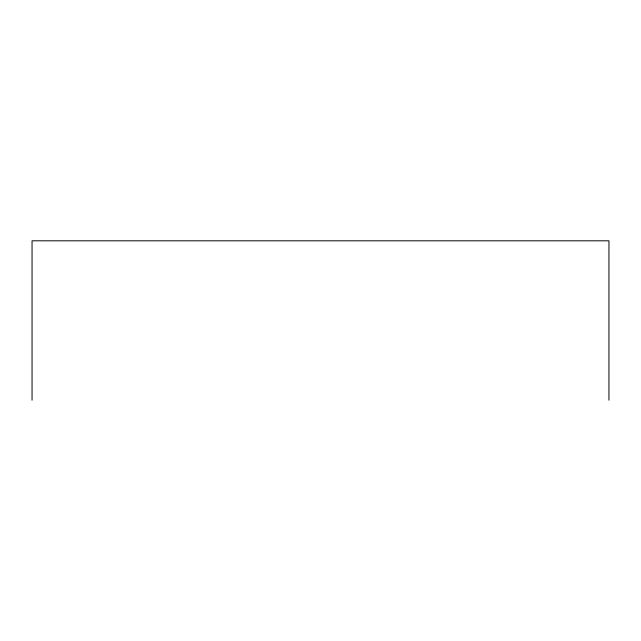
<?xml version="1.0" encoding="UTF-8"?>
<svg xmlns="http://www.w3.org/2000/svg" width="641" height="641" viewBox="0 0 641 641"><rect width="100%" height="100%" fill="white"/><g stroke="black" fill="none" stroke-linecap="round" stroke-linejoin="round"><path stroke-width="0.96" d="M608.95 400.192L608.95 240.808L32.05 240.808L32.05 400.192"/></g></svg>
